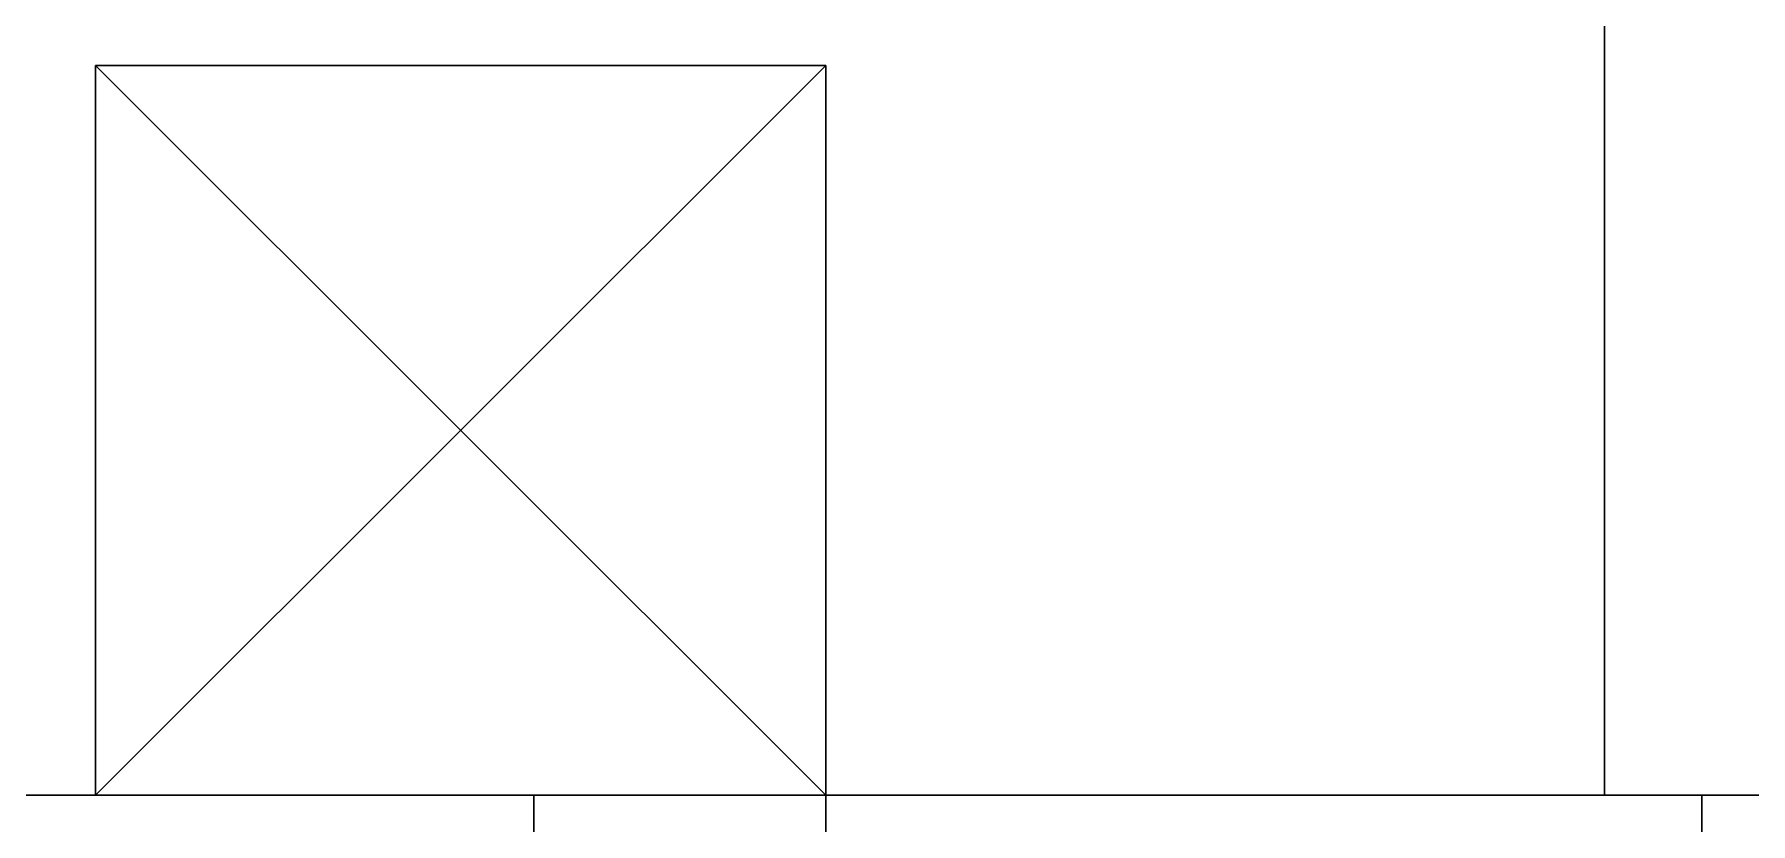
# Model space of a CAD drawing. Extents: x 0 to 5507, y -6518 to 0.
# Drawn here: x 1480.74 to 1516, y -3279.59 to -3263.36 of the extents above; entities that cross this region are included whole.
import ezdxf

# ---------------------------------------------------------------- set-up
doc = ezdxf.new("R2010")
doc.units = 0
for name, color, linetype in [('LAYER0', 7, 'CONTINUOUS'), ('LAYER1', 7, 'CONTINUOUS'), ('LAYER634', 7, 'CONTINUOUS'), ('LAYER661', 7, 'CONTINUOUS'), ('LAYER679', 7, 'CONTINUOUS'), ('LAYER693', 7, 'CONTINUOUS'), ('LAYER695', 253, 'CONTINUOUS'), ('LAYER696', 253, 'CONTINUOUS'), ('LAYER697', 253, 'CONTINUOUS'), ('LAYER698', 253, 'CONTINUOUS'), ('LAYER699', 253, 'CONTINUOUS'), ('LAYER700', 253, 'CONTINUOUS'), ('LAYER701', 253, 'CONTINUOUS'), ('LAYER702', 253, 'CONTINUOUS'), ('LAYER703', 253, 'CONTINUOUS'), ('LAYER704', 253, 'CONTINUOUS'), ('LAYER705', 253, 'CONTINUOUS'), ('LAYER706', 253, 'CONTINUOUS'), ('LAYER707', 254, 'CONTINUOUS'), ('LAYER721', 7, 'CONTINUOUS'), ('LAYER723', 253, 'CONTINUOUS'), ('LAYER724', 253, 'CONTINUOUS'), ('LAYER725', 253, 'CONTINUOUS'), ('LAYER726', 253, 'CONTINUOUS'), ('LAYER727', 253, 'CONTINUOUS'), ('LAYER728', 253, 'CONTINUOUS'), ('LAYER729', 253, 'CONTINUOUS'), ('LAYER730', 253, 'CONTINUOUS'), ('LAYER731', 253, 'CONTINUOUS'), ('LAYER732', 253, 'CONTINUOUS'), ('LAYER733', 253, 'CONTINUOUS'), ('LAYER734', 253, 'CONTINUOUS'), ('LAYER735', 254, 'CONTINUOUS'), ('LAYER749', 7, 'CONTINUOUS'), ('LAYER751', 253, 'CONTINUOUS'), ('LAYER752', 253, 'CONTINUOUS'), ('LAYER753', 253, 'CONTINUOUS'), ('LAYER754', 253, 'CONTINUOUS'), ('LAYER755', 253, 'CONTINUOUS'), ('LAYER756', 253, 'CONTINUOUS'), ('LAYER757', 253, 'CONTINUOUS'), ('LAYER758', 253, 'CONTINUOUS'), ('LAYER759', 253, 'CONTINUOUS'), ('LAYER760', 253, 'CONTINUOUS'), ('LAYER761', 253, 'CONTINUOUS'), ('LAYER762', 253, 'CONTINUOUS'), ('LAYER763', 254, 'CONTINUOUS')]:
    doc.layers.add(name, color=color, linetype=linetype)

msp = doc.modelspace()

# ---------------------------------------------------------------- linework, layer by layer
at = {"layer": 'LAYER0', "invisible_edges": 1}
for points in [[(5507, 0), (0, -6518), (0, 0), (5507, 0)], [(5507, -6518, 5), (0, 0, 5), (0, -6518, 5), (5507, -6518, 5)], [(0, 0, 5), (5507, -6518, 5), (5507, 0, 5), (0, 0, 5)], [(0, -6518), (5507, 0), (5507, -6518), (0, -6518)]]:
    msp.add_3dface(points, dxfattribs=at)
at = {"layer": 'LAYER634', "invisible_edges": 1}
for points in [[(1533, -3849, 115), (1515, -3279, 115), (1533, -3279, 115), (1533, -3849, 115)], [(1515, -3279, 115), (1533, -3849, 115), (1515, -3849, 115), (1515, -3279, 115)], [(1515, -3279, 115), (1533, -3279, 895), (1533, -3279, 115), (1515, -3279, 115)], [(1533, -3279, 895), (1515, -3279, 115), (1515, -3279, 895), (1533, -3279, 895)], [(1515, -3849, 895), (1533, -3279, 895), (1515, -3279, 895), (1515, -3849, 895)], [(1533, -3279, 895), (1515, -3849, 895), (1533, -3849, 895), (1533, -3279, 895)], [(1515, -3279, 115), (1515, -3849, 895), (1515, -3279, 895), (1515, -3279, 115)], [(1515, -3849, 895), (1515, -3279, 115), (1515, -3849, 115), (1515, -3849, 895)]]:
    msp.add_3dface(points, dxfattribs=at)
at = {"layer": 'LAYER661', "invisible_edges": 1}
for points in [[(1497, -3849, 895), (1497, -3279, 115), (1497, -3849, 115), (1497, -3849, 895)], [(1497, -3279, 115), (1497, -3849, 895), (1497, -3279, 895), (1497, -3279, 115)], [(1515, -3849, 115), (1497, -3279, 115), (1515, -3279, 115), (1515, -3849, 115)], [(1497, -3279, 115), (1515, -3849, 115), (1497, -3849, 115), (1497, -3279, 115)], [(1515, -3279, 895), (1497, -3279, 115), (1497, -3279, 895), (1515, -3279, 895)], [(1497, -3279, 115), (1515, -3279, 895), (1515, -3279, 115), (1497, -3279, 115)], [(1497, -3849, 895), (1515, -3279, 895), (1497, -3279, 895), (1497, -3849, 895)], [(1515, -3279, 895), (1497, -3849, 895), (1515, -3849, 895), (1515, -3279, 895)], [(1515, -3279, 895), (1515, -3849, 115), (1515, -3279, 115), (1515, -3279, 895)], [(1515, -3849, 115), (1515, -3279, 895), (1515, -3849, 895), (1515, -3849, 115)]]:
    msp.add_3dface(points, dxfattribs=at)
at = {"layer": 'LAYER679', "invisible_edges": 1}
for points in [[(773, -3849, 116), (1497, -3279, 116), (1497, -3849, 116), (773, -3849, 116)], [(1497, -3279, 116), (773, -3849, 116), (773, -3279, 116), (1497, -3279, 116)], [(773, -3279, 134), (1497, -3279, 116), (773, -3279, 116), (773, -3279, 134)], [(1497, -3279, 116), (773, -3279, 134), (1497, -3279, 134), (1497, -3279, 116)], [(773, -3279, 134), (1497, -3849, 134), (1497, -3279, 134), (773, -3279, 134)], [(1497, -3849, 134), (773, -3279, 134), (773, -3849, 134), (1497, -3849, 134)], [(1497, -3849, 134), (1497, -3279, 116), (1497, -3279, 134), (1497, -3849, 134)], [(1497, -3279, 116), (1497, -3849, 134), (1497, -3849, 116), (1497, -3279, 116)]]:
    msp.add_3dface(points, dxfattribs=at)
at = {"layer": 'LAYER693', "invisible_edges": 1}
for points in [[(1491, -3279, 148.5), (1473, -3779, 148.5), (1473, -3279, 148.5), (1491, -3279, 148.5)], [(1473, -3779, 148.5), (1491, -3279, 148.5), (1491, -3779, 148.5), (1473, -3779, 148.5)], [(1473, -3279, 486), (1491, -3279, 148.5), (1473, -3279, 148.5), (1473, -3279, 486)], [(1491, -3279, 148.5), (1473, -3279, 486), (1491, -3279, 486), (1491, -3279, 148.5)], [(1491, -3779, 486), (1473, -3279, 486), (1473, -3779, 486), (1491, -3779, 486)], [(1473, -3279, 486), (1491, -3779, 486), (1491, -3279, 486), (1473, -3279, 486)], [(1491, -3279, 148.5), (1491, -3779, 486), (1491, -3779, 148.5), (1491, -3279, 148.5)], [(1491, -3779, 486), (1491, -3279, 148.5), (1491, -3279, 486), (1491, -3779, 486)]]:
    msp.add_3dface(points, dxfattribs=at)
at = {"layer": 'LAYER695'}
for points in [[(1482, -3264, 119), (1482, -3264, 134), (1497, -3264, 119), (1482, -3264, 119)], [(1497, -3264, 119), (1482, -3264, 134), (1497, -3264, 134), (1497, -3264, 119)], [(1497, -3264, 119), (1497, -3279, 119), (1482, -3264, 119), (1497, -3264, 119)], [(1482, -3264, 119), (1497, -3279, 119), (1482, -3279, 119), (1482, -3264, 119)], [(1482, -3264, 119), (1482, -3279, 119), (1482, -3264, 134), (1482, -3264, 119)], [(1482, -3264, 134), (1482, -3279, 119), (1482, -3279, 134), (1482, -3264, 134)], [(1482, -3264, 134), (1482, -3279, 134), (1497, -3264, 134), (1482, -3264, 134)], [(1497, -3264, 134), (1482, -3279, 134), (1497, -3279, 134), (1497, -3264, 134)], [(1497, -3264, 119), (1497, -3264, 134), (1497, -3279, 119), (1497, -3264, 119)], [(1497, -3279, 119), (1497, -3264, 134), (1497, -3279, 134), (1497, -3279, 119)], [(1497, -3279, 119), (1497, -3279, 134), (1482, -3279, 119), (1497, -3279, 119)], [(1482, -3279, 119), (1497, -3279, 134), (1482, -3279, 134), (1482, -3279, 119)]]:
    msp.add_3dface(points, dxfattribs=at)
at = {"layer": 'LAYER696'}
for points in [[(1482, -3264, 119), (1482, -3264, 134), (1497, -3264, 119), (1482, -3264, 119)], [(1497, -3264, 119), (1482, -3264, 134), (1497, -3264, 134), (1497, -3264, 119)], [(1497, -3264, 119), (1497, -3279, 119), (1482, -3264, 119), (1497, -3264, 119)], [(1482, -3264, 119), (1497, -3279, 119), (1482, -3279, 119), (1482, -3264, 119)], [(1482, -3264, 119), (1482, -3279, 119), (1482, -3264, 134), (1482, -3264, 119)], [(1482, -3264, 134), (1482, -3279, 119), (1482, -3279, 134), (1482, -3264, 134)], [(1482, -3264, 134), (1482, -3279, 134), (1497, -3264, 134), (1482, -3264, 134)], [(1497, -3264, 134), (1482, -3279, 134), (1497, -3279, 134), (1497, -3264, 134)], [(1497, -3264, 119), (1497, -3264, 134), (1497, -3279, 119), (1497, -3264, 119)], [(1497, -3279, 119), (1497, -3264, 134), (1497, -3279, 134), (1497, -3279, 119)], [(1497, -3279, 119), (1497, -3279, 134), (1482, -3279, 119), (1497, -3279, 119)], [(1482, -3279, 119), (1497, -3279, 134), (1482, -3279, 134), (1482, -3279, 119)]]:
    msp.add_3dface(points, dxfattribs=at)
at = {"layer": 'LAYER697'}
for points in [[(1482, -3264, 119), (1482, -3264, 134), (1497, -3264, 119), (1482, -3264, 119)], [(1497, -3264, 119), (1482, -3264, 134), (1497, -3264, 134), (1497, -3264, 119)], [(1497, -3264, 119), (1497, -3279, 119), (1482, -3264, 119), (1497, -3264, 119)], [(1482, -3264, 119), (1497, -3279, 119), (1482, -3279, 119), (1482, -3264, 119)], [(1482, -3264, 119), (1482, -3279, 119), (1482, -3264, 134), (1482, -3264, 119)], [(1482, -3264, 134), (1482, -3279, 119), (1482, -3279, 134), (1482, -3264, 134)], [(1482, -3264, 134), (1482, -3279, 134), (1497, -3264, 134), (1482, -3264, 134)], [(1497, -3264, 134), (1482, -3279, 134), (1497, -3279, 134), (1497, -3264, 134)], [(1497, -3264, 119), (1497, -3264, 134), (1497, -3279, 119), (1497, -3264, 119)], [(1497, -3279, 119), (1497, -3264, 134), (1497, -3279, 134), (1497, -3279, 119)], [(1497, -3279, 119), (1497, -3279, 134), (1482, -3279, 119), (1497, -3279, 119)], [(1482, -3279, 119), (1497, -3279, 134), (1482, -3279, 134), (1482, -3279, 119)]]:
    msp.add_3dface(points, dxfattribs=at)
at = {"layer": 'LAYER698'}
for points in [[(1482, -3264, 119), (1482, -3264, 134), (1497, -3264, 119), (1482, -3264, 119)], [(1497, -3264, 119), (1482, -3264, 134), (1497, -3264, 134), (1497, -3264, 119)], [(1497, -3264, 119), (1497, -3279, 119), (1482, -3264, 119), (1497, -3264, 119)], [(1482, -3264, 119), (1497, -3279, 119), (1482, -3279, 119), (1482, -3264, 119)], [(1482, -3264, 119), (1482, -3279, 119), (1482, -3264, 134), (1482, -3264, 119)], [(1482, -3264, 134), (1482, -3279, 119), (1482, -3279, 134), (1482, -3264, 134)], [(1482, -3264, 134), (1482, -3279, 134), (1497, -3264, 134), (1482, -3264, 134)], [(1497, -3264, 134), (1482, -3279, 134), (1497, -3279, 134), (1497, -3264, 134)], [(1497, -3264, 119), (1497, -3264, 134), (1497, -3279, 119), (1497, -3264, 119)], [(1497, -3279, 119), (1497, -3264, 134), (1497, -3279, 134), (1497, -3279, 119)], [(1497, -3279, 119), (1497, -3279, 134), (1482, -3279, 119), (1497, -3279, 119)], [(1482, -3279, 119), (1497, -3279, 134), (1482, -3279, 134), (1482, -3279, 119)]]:
    msp.add_3dface(points, dxfattribs=at)
at = {"layer": 'LAYER699'}
for points in [[(1482, -3264, 119), (1482, -3264, 134), (1497, -3264, 119), (1482, -3264, 119)], [(1497, -3264, 119), (1482, -3264, 134), (1497, -3264, 134), (1497, -3264, 119)], [(1497, -3264, 119), (1497, -3279, 119), (1482, -3264, 119), (1497, -3264, 119)], [(1482, -3264, 119), (1497, -3279, 119), (1482, -3279, 119), (1482, -3264, 119)], [(1482, -3264, 119), (1482, -3279, 119), (1482, -3264, 134), (1482, -3264, 119)], [(1482, -3264, 134), (1482, -3279, 119), (1482, -3279, 134), (1482, -3264, 134)], [(1482, -3264, 134), (1482, -3279, 134), (1497, -3264, 134), (1482, -3264, 134)], [(1497, -3264, 134), (1482, -3279, 134), (1497, -3279, 134), (1497, -3264, 134)], [(1497, -3264, 119), (1497, -3264, 134), (1497, -3279, 119), (1497, -3264, 119)], [(1497, -3279, 119), (1497, -3264, 134), (1497, -3279, 134), (1497, -3279, 119)], [(1497, -3279, 119), (1497, -3279, 134), (1482, -3279, 119), (1497, -3279, 119)], [(1482, -3279, 119), (1497, -3279, 134), (1482, -3279, 134), (1482, -3279, 119)]]:
    msp.add_3dface(points, dxfattribs=at)
at = {"layer": 'LAYER700'}
for points in [[(1482, -3264, 119), (1482, -3264, 134), (1497, -3264, 119), (1482, -3264, 119)], [(1497, -3264, 119), (1482, -3264, 134), (1497, -3264, 134), (1497, -3264, 119)], [(1497, -3264, 119), (1497, -3279, 119), (1482, -3264, 119), (1497, -3264, 119)], [(1482, -3264, 119), (1497, -3279, 119), (1482, -3279, 119), (1482, -3264, 119)], [(1482, -3264, 119), (1482, -3279, 119), (1482, -3264, 134), (1482, -3264, 119)], [(1482, -3264, 134), (1482, -3279, 119), (1482, -3279, 134), (1482, -3264, 134)], [(1482, -3264, 134), (1482, -3279, 134), (1497, -3264, 134), (1482, -3264, 134)], [(1497, -3264, 134), (1482, -3279, 134), (1497, -3279, 134), (1497, -3264, 134)], [(1497, -3264, 119), (1497, -3264, 134), (1497, -3279, 119), (1497, -3264, 119)], [(1497, -3279, 119), (1497, -3264, 134), (1497, -3279, 134), (1497, -3279, 119)], [(1497, -3279, 119), (1497, -3279, 134), (1482, -3279, 119), (1497, -3279, 119)], [(1482, -3279, 119), (1497, -3279, 134), (1482, -3279, 134), (1482, -3279, 119)]]:
    msp.add_3dface(points, dxfattribs=at)
at = {"layer": 'LAYER701'}
for points in [[(1482, -3264, 119), (1482, -3264, 134), (1497, -3264, 119), (1482, -3264, 119)], [(1497, -3264, 119), (1482, -3264, 134), (1497, -3264, 134), (1497, -3264, 119)], [(1497, -3264, 119), (1497, -3279, 119), (1482, -3264, 119), (1497, -3264, 119)], [(1482, -3264, 119), (1497, -3279, 119), (1482, -3279, 119), (1482, -3264, 119)], [(1482, -3264, 119), (1482, -3279, 119), (1482, -3264, 134), (1482, -3264, 119)], [(1482, -3264, 134), (1482, -3279, 119), (1482, -3279, 134), (1482, -3264, 134)], [(1482, -3264, 134), (1482, -3279, 134), (1497, -3264, 134), (1482, -3264, 134)], [(1497, -3264, 134), (1482, -3279, 134), (1497, -3279, 134), (1497, -3264, 134)], [(1497, -3264, 119), (1497, -3264, 134), (1497, -3279, 119), (1497, -3264, 119)], [(1497, -3279, 119), (1497, -3264, 134), (1497, -3279, 134), (1497, -3279, 119)], [(1497, -3279, 119), (1497, -3279, 134), (1482, -3279, 119), (1497, -3279, 119)], [(1482, -3279, 119), (1497, -3279, 134), (1482, -3279, 134), (1482, -3279, 119)]]:
    msp.add_3dface(points, dxfattribs=at)
at = {"layer": 'LAYER702'}
for points in [[(1482, -3264, 119), (1482, -3264, 134), (1497, -3264, 119), (1482, -3264, 119)], [(1497, -3264, 119), (1482, -3264, 134), (1497, -3264, 134), (1497, -3264, 119)], [(1497, -3264, 119), (1497, -3279, 119), (1482, -3264, 119), (1497, -3264, 119)], [(1482, -3264, 119), (1497, -3279, 119), (1482, -3279, 119), (1482, -3264, 119)], [(1482, -3264, 119), (1482, -3279, 119), (1482, -3264, 134), (1482, -3264, 119)], [(1482, -3264, 134), (1482, -3279, 119), (1482, -3279, 134), (1482, -3264, 134)], [(1482, -3264, 134), (1482, -3279, 134), (1497, -3264, 134), (1482, -3264, 134)], [(1497, -3264, 134), (1482, -3279, 134), (1497, -3279, 134), (1497, -3264, 134)], [(1497, -3264, 119), (1497, -3264, 134), (1497, -3279, 119), (1497, -3264, 119)], [(1497, -3279, 119), (1497, -3264, 134), (1497, -3279, 134), (1497, -3279, 119)], [(1497, -3279, 119), (1497, -3279, 134), (1482, -3279, 119), (1497, -3279, 119)], [(1482, -3279, 119), (1497, -3279, 134), (1482, -3279, 134), (1482, -3279, 119)]]:
    msp.add_3dface(points, dxfattribs=at)
at = {"layer": 'LAYER703'}
for points in [[(1482, -3264, 119), (1482, -3264, 134), (1497, -3264, 119), (1482, -3264, 119)], [(1497, -3264, 119), (1482, -3264, 134), (1497, -3264, 134), (1497, -3264, 119)], [(1497, -3264, 119), (1497, -3279, 119), (1482, -3264, 119), (1497, -3264, 119)], [(1482, -3264, 119), (1497, -3279, 119), (1482, -3279, 119), (1482, -3264, 119)], [(1482, -3264, 119), (1482, -3279, 119), (1482, -3264, 134), (1482, -3264, 119)], [(1482, -3264, 134), (1482, -3279, 119), (1482, -3279, 134), (1482, -3264, 134)], [(1482, -3264, 134), (1482, -3279, 134), (1497, -3264, 134), (1482, -3264, 134)], [(1497, -3264, 134), (1482, -3279, 134), (1497, -3279, 134), (1497, -3264, 134)], [(1497, -3264, 119), (1497, -3264, 134), (1497, -3279, 119), (1497, -3264, 119)], [(1497, -3279, 119), (1497, -3264, 134), (1497, -3279, 134), (1497, -3279, 119)], [(1497, -3279, 119), (1497, -3279, 134), (1482, -3279, 119), (1497, -3279, 119)], [(1482, -3279, 119), (1497, -3279, 134), (1482, -3279, 134), (1482, -3279, 119)]]:
    msp.add_3dface(points, dxfattribs=at)
at = {"layer": 'LAYER704'}
for points in [[(1482, -3264, 119), (1482, -3264, 134), (1497, -3264, 119), (1482, -3264, 119)], [(1497, -3264, 119), (1482, -3264, 134), (1497, -3264, 134), (1497, -3264, 119)], [(1497, -3264, 119), (1497, -3279, 119), (1482, -3264, 119), (1497, -3264, 119)], [(1482, -3264, 119), (1497, -3279, 119), (1482, -3279, 119), (1482, -3264, 119)], [(1482, -3264, 119), (1482, -3279, 119), (1482, -3264, 134), (1482, -3264, 119)], [(1482, -3264, 134), (1482, -3279, 119), (1482, -3279, 134), (1482, -3264, 134)], [(1482, -3264, 134), (1482, -3279, 134), (1497, -3264, 134), (1482, -3264, 134)], [(1497, -3264, 134), (1482, -3279, 134), (1497, -3279, 134), (1497, -3264, 134)], [(1497, -3264, 119), (1497, -3264, 134), (1497, -3279, 119), (1497, -3264, 119)], [(1497, -3279, 119), (1497, -3264, 134), (1497, -3279, 134), (1497, -3279, 119)], [(1497, -3279, 119), (1497, -3279, 134), (1482, -3279, 119), (1497, -3279, 119)], [(1482, -3279, 119), (1497, -3279, 134), (1482, -3279, 134), (1482, -3279, 119)]]:
    msp.add_3dface(points, dxfattribs=at)
at = {"layer": 'LAYER705'}
for points in [[(1482, -3264, 119), (1482, -3264, 134), (1497, -3264, 119), (1482, -3264, 119)], [(1497, -3264, 119), (1482, -3264, 134), (1497, -3264, 134), (1497, -3264, 119)], [(1497, -3264, 119), (1497, -3279, 119), (1482, -3264, 119), (1497, -3264, 119)], [(1482, -3264, 119), (1497, -3279, 119), (1482, -3279, 119), (1482, -3264, 119)], [(1482, -3264, 119), (1482, -3279, 119), (1482, -3264, 134), (1482, -3264, 119)], [(1482, -3264, 134), (1482, -3279, 119), (1482, -3279, 134), (1482, -3264, 134)], [(1482, -3264, 134), (1482, -3279, 134), (1497, -3264, 134), (1482, -3264, 134)], [(1497, -3264, 134), (1482, -3279, 134), (1497, -3279, 134), (1497, -3264, 134)], [(1497, -3264, 119), (1497, -3264, 134), (1497, -3279, 119), (1497, -3264, 119)], [(1497, -3279, 119), (1497, -3264, 134), (1497, -3279, 134), (1497, -3279, 119)], [(1497, -3279, 119), (1497, -3279, 134), (1482, -3279, 119), (1497, -3279, 119)], [(1482, -3279, 119), (1497, -3279, 134), (1482, -3279, 134), (1482, -3279, 119)]]:
    msp.add_3dface(points, dxfattribs=at)
at = {"layer": 'LAYER706'}
for points in [[(1482, -3264, 119), (1482, -3264, 134), (1497, -3264, 119), (1482, -3264, 119)], [(1497, -3264, 119), (1482, -3264, 134), (1497, -3264, 134), (1497, -3264, 119)], [(1497, -3264, 119), (1497, -3279, 119), (1482, -3264, 119), (1497, -3264, 119)], [(1482, -3264, 119), (1497, -3279, 119), (1482, -3279, 119), (1482, -3264, 119)], [(1482, -3264, 119), (1482, -3279, 119), (1482, -3264, 134), (1482, -3264, 119)], [(1482, -3264, 134), (1482, -3279, 119), (1482, -3279, 134), (1482, -3264, 134)], [(1482, -3264, 134), (1482, -3279, 134), (1497, -3264, 134), (1482, -3264, 134)], [(1497, -3264, 134), (1482, -3279, 134), (1497, -3279, 134), (1497, -3264, 134)], [(1497, -3264, 119), (1497, -3264, 134), (1497, -3279, 119), (1497, -3264, 119)], [(1497, -3279, 119), (1497, -3264, 134), (1497, -3279, 134), (1497, -3279, 119)], [(1497, -3279, 119), (1497, -3279, 134), (1482, -3279, 119), (1497, -3279, 119)], [(1482, -3279, 119), (1497, -3279, 134), (1482, -3279, 134), (1482, -3279, 119)]]:
    msp.add_3dface(points, dxfattribs=at)
at = {"layer": 'LAYER707', "invisible_edges": 1}
for points in [[(1513, -3261, 119), (757, -3279, 119), (757, -3261, 119), (1513, -3261, 119)], [(757, -3279, 119), (1513, -3261, 119), (1513, -3279, 119), (757, -3279, 119)], [(1513, -3279, 512), (757, -3261, 512), (757, -3279, 512), (1513, -3279, 512)], [(757, -3261, 512), (1513, -3279, 512), (1513, -3261, 512), (757, -3261, 512)], [(1513, -3261, 119), (1513, -3279, 512), (1513, -3279, 119), (1513, -3261, 119)], [(1513, -3279, 512), (1513, -3261, 119), (1513, -3261, 512), (1513, -3279, 512)], [(1513, -3279, 512), (757, -3279, 119), (1513, -3279, 119), (1513, -3279, 512)], [(757, -3279, 119), (1513, -3279, 512), (757, -3279, 512), (757, -3279, 119)]]:
    msp.add_3dface(points, dxfattribs=at)
at = {"layer": 'LAYER721', "invisible_edges": 1}
for points in [[(1491, -3279, 545.5), (1473, -3779, 545.5), (1473, -3279, 545.5), (1491, -3279, 545.5)], [(1473, -3779, 545.5), (1491, -3279, 545.5), (1491, -3779, 545.5), (1473, -3779, 545.5)], [(1473, -3279, 675.5), (1491, -3279, 545.5), (1473, -3279, 545.5), (1473, -3279, 675.5)], [(1491, -3279, 545.5), (1473, -3279, 675.5), (1491, -3279, 675.5), (1491, -3279, 545.5)], [(1491, -3779, 675.5), (1473, -3279, 675.5), (1473, -3779, 675.5), (1491, -3779, 675.5)], [(1473, -3279, 675.5), (1491, -3779, 675.5), (1491, -3279, 675.5), (1473, -3279, 675.5)], [(1491, -3279, 545.5), (1491, -3779, 675.5), (1491, -3779, 545.5), (1491, -3279, 545.5)], [(1491, -3779, 675.5), (1491, -3279, 545.5), (1491, -3279, 675.5), (1491, -3779, 675.5)]]:
    msp.add_3dface(points, dxfattribs=at)
at = {"layer": 'LAYER723'}
for points in [[(1482, -3264, 516), (1482, -3264, 531), (1497, -3264, 516), (1482, -3264, 516)], [(1497, -3264, 516), (1482, -3264, 531), (1497, -3264, 531), (1497, -3264, 516)], [(1497, -3264, 516), (1497, -3279, 516), (1482, -3264, 516), (1497, -3264, 516)], [(1482, -3264, 516), (1497, -3279, 516), (1482, -3279, 516), (1482, -3264, 516)], [(1482, -3264, 516), (1482, -3279, 516), (1482, -3264, 531), (1482, -3264, 516)], [(1482, -3264, 531), (1482, -3279, 516), (1482, -3279, 531), (1482, -3264, 531)], [(1482, -3264, 531), (1482, -3279, 531), (1497, -3264, 531), (1482, -3264, 531)], [(1497, -3264, 531), (1482, -3279, 531), (1497, -3279, 531), (1497, -3264, 531)], [(1497, -3264, 516), (1497, -3264, 531), (1497, -3279, 516), (1497, -3264, 516)], [(1497, -3279, 516), (1497, -3264, 531), (1497, -3279, 531), (1497, -3279, 516)], [(1497, -3279, 516), (1497, -3279, 531), (1482, -3279, 516), (1497, -3279, 516)], [(1482, -3279, 516), (1497, -3279, 531), (1482, -3279, 531), (1482, -3279, 516)]]:
    msp.add_3dface(points, dxfattribs=at)
at = {"layer": 'LAYER724'}
for points in [[(1482, -3264, 516), (1482, -3264, 531), (1497, -3264, 516), (1482, -3264, 516)], [(1497, -3264, 516), (1482, -3264, 531), (1497, -3264, 531), (1497, -3264, 516)], [(1497, -3264, 516), (1497, -3279, 516), (1482, -3264, 516), (1497, -3264, 516)], [(1482, -3264, 516), (1497, -3279, 516), (1482, -3279, 516), (1482, -3264, 516)], [(1482, -3264, 516), (1482, -3279, 516), (1482, -3264, 531), (1482, -3264, 516)], [(1482, -3264, 531), (1482, -3279, 516), (1482, -3279, 531), (1482, -3264, 531)], [(1482, -3264, 531), (1482, -3279, 531), (1497, -3264, 531), (1482, -3264, 531)], [(1497, -3264, 531), (1482, -3279, 531), (1497, -3279, 531), (1497, -3264, 531)], [(1497, -3264, 516), (1497, -3264, 531), (1497, -3279, 516), (1497, -3264, 516)], [(1497, -3279, 516), (1497, -3264, 531), (1497, -3279, 531), (1497, -3279, 516)], [(1497, -3279, 516), (1497, -3279, 531), (1482, -3279, 516), (1497, -3279, 516)], [(1482, -3279, 516), (1497, -3279, 531), (1482, -3279, 531), (1482, -3279, 516)]]:
    msp.add_3dface(points, dxfattribs=at)
at = {"layer": 'LAYER725'}
for points in [[(1482, -3264, 516), (1482, -3264, 531), (1497, -3264, 516), (1482, -3264, 516)], [(1497, -3264, 516), (1482, -3264, 531), (1497, -3264, 531), (1497, -3264, 516)], [(1497, -3264, 516), (1497, -3279, 516), (1482, -3264, 516), (1497, -3264, 516)], [(1482, -3264, 516), (1497, -3279, 516), (1482, -3279, 516), (1482, -3264, 516)], [(1482, -3264, 516), (1482, -3279, 516), (1482, -3264, 531), (1482, -3264, 516)], [(1482, -3264, 531), (1482, -3279, 516), (1482, -3279, 531), (1482, -3264, 531)], [(1482, -3264, 531), (1482, -3279, 531), (1497, -3264, 531), (1482, -3264, 531)], [(1497, -3264, 531), (1482, -3279, 531), (1497, -3279, 531), (1497, -3264, 531)], [(1497, -3264, 516), (1497, -3264, 531), (1497, -3279, 516), (1497, -3264, 516)], [(1497, -3279, 516), (1497, -3264, 531), (1497, -3279, 531), (1497, -3279, 516)], [(1497, -3279, 516), (1497, -3279, 531), (1482, -3279, 516), (1497, -3279, 516)], [(1482, -3279, 516), (1497, -3279, 531), (1482, -3279, 531), (1482, -3279, 516)]]:
    msp.add_3dface(points, dxfattribs=at)
at = {"layer": 'LAYER726'}
for points in [[(1482, -3264, 516), (1482, -3264, 531), (1497, -3264, 516), (1482, -3264, 516)], [(1497, -3264, 516), (1482, -3264, 531), (1497, -3264, 531), (1497, -3264, 516)], [(1497, -3264, 516), (1497, -3279, 516), (1482, -3264, 516), (1497, -3264, 516)], [(1482, -3264, 516), (1497, -3279, 516), (1482, -3279, 516), (1482, -3264, 516)], [(1482, -3264, 516), (1482, -3279, 516), (1482, -3264, 531), (1482, -3264, 516)], [(1482, -3264, 531), (1482, -3279, 516), (1482, -3279, 531), (1482, -3264, 531)], [(1482, -3264, 531), (1482, -3279, 531), (1497, -3264, 531), (1482, -3264, 531)], [(1497, -3264, 531), (1482, -3279, 531), (1497, -3279, 531), (1497, -3264, 531)], [(1497, -3264, 516), (1497, -3264, 531), (1497, -3279, 516), (1497, -3264, 516)], [(1497, -3279, 516), (1497, -3264, 531), (1497, -3279, 531), (1497, -3279, 516)], [(1497, -3279, 516), (1497, -3279, 531), (1482, -3279, 516), (1497, -3279, 516)], [(1482, -3279, 516), (1497, -3279, 531), (1482, -3279, 531), (1482, -3279, 516)]]:
    msp.add_3dface(points, dxfattribs=at)
at = {"layer": 'LAYER727'}
for points in [[(1482, -3264, 516), (1482, -3264, 531), (1497, -3264, 516), (1482, -3264, 516)], [(1497, -3264, 516), (1482, -3264, 531), (1497, -3264, 531), (1497, -3264, 516)], [(1497, -3264, 516), (1497, -3279, 516), (1482, -3264, 516), (1497, -3264, 516)], [(1482, -3264, 516), (1497, -3279, 516), (1482, -3279, 516), (1482, -3264, 516)], [(1482, -3264, 516), (1482, -3279, 516), (1482, -3264, 531), (1482, -3264, 516)], [(1482, -3264, 531), (1482, -3279, 516), (1482, -3279, 531), (1482, -3264, 531)], [(1482, -3264, 531), (1482, -3279, 531), (1497, -3264, 531), (1482, -3264, 531)], [(1497, -3264, 531), (1482, -3279, 531), (1497, -3279, 531), (1497, -3264, 531)], [(1497, -3264, 516), (1497, -3264, 531), (1497, -3279, 516), (1497, -3264, 516)], [(1497, -3279, 516), (1497, -3264, 531), (1497, -3279, 531), (1497, -3279, 516)], [(1497, -3279, 516), (1497, -3279, 531), (1482, -3279, 516), (1497, -3279, 516)], [(1482, -3279, 516), (1497, -3279, 531), (1482, -3279, 531), (1482, -3279, 516)]]:
    msp.add_3dface(points, dxfattribs=at)
at = {"layer": 'LAYER728'}
for points in [[(1482, -3264, 516), (1482, -3264, 531), (1497, -3264, 516), (1482, -3264, 516)], [(1497, -3264, 516), (1482, -3264, 531), (1497, -3264, 531), (1497, -3264, 516)], [(1497, -3264, 516), (1497, -3279, 516), (1482, -3264, 516), (1497, -3264, 516)], [(1482, -3264, 516), (1497, -3279, 516), (1482, -3279, 516), (1482, -3264, 516)], [(1482, -3264, 516), (1482, -3279, 516), (1482, -3264, 531), (1482, -3264, 516)], [(1482, -3264, 531), (1482, -3279, 516), (1482, -3279, 531), (1482, -3264, 531)], [(1482, -3264, 531), (1482, -3279, 531), (1497, -3264, 531), (1482, -3264, 531)], [(1497, -3264, 531), (1482, -3279, 531), (1497, -3279, 531), (1497, -3264, 531)], [(1497, -3264, 516), (1497, -3264, 531), (1497, -3279, 516), (1497, -3264, 516)], [(1497, -3279, 516), (1497, -3264, 531), (1497, -3279, 531), (1497, -3279, 516)], [(1497, -3279, 516), (1497, -3279, 531), (1482, -3279, 516), (1497, -3279, 516)], [(1482, -3279, 516), (1497, -3279, 531), (1482, -3279, 531), (1482, -3279, 516)]]:
    msp.add_3dface(points, dxfattribs=at)
at = {"layer": 'LAYER729'}
for points in [[(1482, -3264, 516), (1482, -3264, 531), (1497, -3264, 516), (1482, -3264, 516)], [(1497, -3264, 516), (1482, -3264, 531), (1497, -3264, 531), (1497, -3264, 516)], [(1497, -3264, 516), (1497, -3279, 516), (1482, -3264, 516), (1497, -3264, 516)], [(1482, -3264, 516), (1497, -3279, 516), (1482, -3279, 516), (1482, -3264, 516)], [(1482, -3264, 516), (1482, -3279, 516), (1482, -3264, 531), (1482, -3264, 516)], [(1482, -3264, 531), (1482, -3279, 516), (1482, -3279, 531), (1482, -3264, 531)], [(1482, -3264, 531), (1482, -3279, 531), (1497, -3264, 531), (1482, -3264, 531)], [(1497, -3264, 531), (1482, -3279, 531), (1497, -3279, 531), (1497, -3264, 531)], [(1497, -3264, 516), (1497, -3264, 531), (1497, -3279, 516), (1497, -3264, 516)], [(1497, -3279, 516), (1497, -3264, 531), (1497, -3279, 531), (1497, -3279, 516)], [(1497, -3279, 516), (1497, -3279, 531), (1482, -3279, 516), (1497, -3279, 516)], [(1482, -3279, 516), (1497, -3279, 531), (1482, -3279, 531), (1482, -3279, 516)]]:
    msp.add_3dface(points, dxfattribs=at)
at = {"layer": 'LAYER730'}
for points in [[(1482, -3264, 516), (1482, -3264, 531), (1497, -3264, 516), (1482, -3264, 516)], [(1497, -3264, 516), (1482, -3264, 531), (1497, -3264, 531), (1497, -3264, 516)], [(1497, -3264, 516), (1497, -3279, 516), (1482, -3264, 516), (1497, -3264, 516)], [(1482, -3264, 516), (1497, -3279, 516), (1482, -3279, 516), (1482, -3264, 516)], [(1482, -3264, 516), (1482, -3279, 516), (1482, -3264, 531), (1482, -3264, 516)], [(1482, -3264, 531), (1482, -3279, 516), (1482, -3279, 531), (1482, -3264, 531)], [(1482, -3264, 531), (1482, -3279, 531), (1497, -3264, 531), (1482, -3264, 531)], [(1497, -3264, 531), (1482, -3279, 531), (1497, -3279, 531), (1497, -3264, 531)], [(1497, -3264, 516), (1497, -3264, 531), (1497, -3279, 516), (1497, -3264, 516)], [(1497, -3279, 516), (1497, -3264, 531), (1497, -3279, 531), (1497, -3279, 516)], [(1497, -3279, 516), (1497, -3279, 531), (1482, -3279, 516), (1497, -3279, 516)], [(1482, -3279, 516), (1497, -3279, 531), (1482, -3279, 531), (1482, -3279, 516)]]:
    msp.add_3dface(points, dxfattribs=at)
at = {"layer": 'LAYER731'}
for points in [[(1482, -3264, 516), (1482, -3264, 531), (1497, -3264, 516), (1482, -3264, 516)], [(1497, -3264, 516), (1482, -3264, 531), (1497, -3264, 531), (1497, -3264, 516)], [(1497, -3264, 516), (1497, -3279, 516), (1482, -3264, 516), (1497, -3264, 516)], [(1482, -3264, 516), (1497, -3279, 516), (1482, -3279, 516), (1482, -3264, 516)], [(1482, -3264, 516), (1482, -3279, 516), (1482, -3264, 531), (1482, -3264, 516)], [(1482, -3264, 531), (1482, -3279, 516), (1482, -3279, 531), (1482, -3264, 531)], [(1482, -3264, 531), (1482, -3279, 531), (1497, -3264, 531), (1482, -3264, 531)], [(1497, -3264, 531), (1482, -3279, 531), (1497, -3279, 531), (1497, -3264, 531)], [(1497, -3264, 516), (1497, -3264, 531), (1497, -3279, 516), (1497, -3264, 516)], [(1497, -3279, 516), (1497, -3264, 531), (1497, -3279, 531), (1497, -3279, 516)], [(1497, -3279, 516), (1497, -3279, 531), (1482, -3279, 516), (1497, -3279, 516)], [(1482, -3279, 516), (1497, -3279, 531), (1482, -3279, 531), (1482, -3279, 516)]]:
    msp.add_3dface(points, dxfattribs=at)
at = {"layer": 'LAYER732'}
for points in [[(1482, -3264, 516), (1482, -3264, 531), (1497, -3264, 516), (1482, -3264, 516)], [(1497, -3264, 516), (1482, -3264, 531), (1497, -3264, 531), (1497, -3264, 516)], [(1497, -3264, 516), (1497, -3279, 516), (1482, -3264, 516), (1497, -3264, 516)], [(1482, -3264, 516), (1497, -3279, 516), (1482, -3279, 516), (1482, -3264, 516)], [(1482, -3264, 516), (1482, -3279, 516), (1482, -3264, 531), (1482, -3264, 516)], [(1482, -3264, 531), (1482, -3279, 516), (1482, -3279, 531), (1482, -3264, 531)], [(1482, -3264, 531), (1482, -3279, 531), (1497, -3264, 531), (1482, -3264, 531)], [(1497, -3264, 531), (1482, -3279, 531), (1497, -3279, 531), (1497, -3264, 531)], [(1497, -3264, 516), (1497, -3264, 531), (1497, -3279, 516), (1497, -3264, 516)], [(1497, -3279, 516), (1497, -3264, 531), (1497, -3279, 531), (1497, -3279, 516)], [(1497, -3279, 516), (1497, -3279, 531), (1482, -3279, 516), (1497, -3279, 516)], [(1482, -3279, 516), (1497, -3279, 531), (1482, -3279, 531), (1482, -3279, 516)]]:
    msp.add_3dface(points, dxfattribs=at)
at = {"layer": 'LAYER733'}
for points in [[(1482, -3264, 516), (1482, -3264, 531), (1497, -3264, 516), (1482, -3264, 516)], [(1497, -3264, 516), (1482, -3264, 531), (1497, -3264, 531), (1497, -3264, 516)], [(1497, -3264, 516), (1497, -3279, 516), (1482, -3264, 516), (1497, -3264, 516)], [(1482, -3264, 516), (1497, -3279, 516), (1482, -3279, 516), (1482, -3264, 516)], [(1482, -3264, 516), (1482, -3279, 516), (1482, -3264, 531), (1482, -3264, 516)], [(1482, -3264, 531), (1482, -3279, 516), (1482, -3279, 531), (1482, -3264, 531)], [(1482, -3264, 531), (1482, -3279, 531), (1497, -3264, 531), (1482, -3264, 531)], [(1497, -3264, 531), (1482, -3279, 531), (1497, -3279, 531), (1497, -3264, 531)], [(1497, -3264, 516), (1497, -3264, 531), (1497, -3279, 516), (1497, -3264, 516)], [(1497, -3279, 516), (1497, -3264, 531), (1497, -3279, 531), (1497, -3279, 516)], [(1497, -3279, 516), (1497, -3279, 531), (1482, -3279, 516), (1497, -3279, 516)], [(1482, -3279, 516), (1497, -3279, 531), (1482, -3279, 531), (1482, -3279, 516)]]:
    msp.add_3dface(points, dxfattribs=at)
at = {"layer": 'LAYER734'}
for points in [[(1482, -3264, 516), (1482, -3264, 531), (1497, -3264, 516), (1482, -3264, 516)], [(1497, -3264, 516), (1482, -3264, 531), (1497, -3264, 531), (1497, -3264, 516)], [(1497, -3264, 516), (1497, -3279, 516), (1482, -3264, 516), (1497, -3264, 516)], [(1482, -3264, 516), (1497, -3279, 516), (1482, -3279, 516), (1482, -3264, 516)], [(1482, -3264, 516), (1482, -3279, 516), (1482, -3264, 531), (1482, -3264, 516)], [(1482, -3264, 531), (1482, -3279, 516), (1482, -3279, 531), (1482, -3264, 531)], [(1482, -3264, 531), (1482, -3279, 531), (1497, -3264, 531), (1482, -3264, 531)], [(1497, -3264, 531), (1482, -3279, 531), (1497, -3279, 531), (1497, -3264, 531)], [(1497, -3264, 516), (1497, -3264, 531), (1497, -3279, 516), (1497, -3264, 516)], [(1497, -3279, 516), (1497, -3264, 531), (1497, -3279, 531), (1497, -3279, 516)], [(1497, -3279, 516), (1497, -3279, 531), (1482, -3279, 516), (1497, -3279, 516)], [(1482, -3279, 516), (1497, -3279, 531), (1482, -3279, 531), (1482, -3279, 516)]]:
    msp.add_3dface(points, dxfattribs=at)
at = {"layer": 'LAYER735', "invisible_edges": 1}
for points in [[(1513, -3261, 516), (757, -3279, 516), (757, -3261, 516), (1513, -3261, 516)], [(757, -3279, 516), (1513, -3261, 516), (1513, -3279, 516), (757, -3279, 516)], [(1513, -3279, 701.5), (757, -3261, 701.5), (757, -3279, 701.5), (1513, -3279, 701.5)], [(757, -3261, 701.5), (1513, -3279, 701.5), (1513, -3261, 701.5), (757, -3261, 701.5)], [(1513, -3261, 516), (1513, -3279, 701.5), (1513, -3279, 516), (1513, -3261, 516)], [(1513, -3279, 701.5), (1513, -3261, 516), (1513, -3261, 701.5), (1513, -3279, 701.5)], [(1513, -3279, 701.5), (757, -3279, 516), (1513, -3279, 516), (1513, -3279, 701.5)], [(757, -3279, 516), (1513, -3279, 701.5), (757, -3279, 701.5), (757, -3279, 516)]]:
    msp.add_3dface(points, dxfattribs=at)
at = {"layer": 'LAYER749', "invisible_edges": 1}
for points in [[(1491, -3279, 735), (1473, -3779, 735), (1473, -3279, 735), (1491, -3279, 735)], [(1473, -3779, 735), (1491, -3279, 735), (1491, -3779, 735), (1473, -3779, 735)], [(1473, -3279, 865), (1491, -3279, 735), (1473, -3279, 735), (1473, -3279, 865)], [(1491, -3279, 735), (1473, -3279, 865), (1491, -3279, 865), (1491, -3279, 735)], [(1491, -3779, 865), (1473, -3279, 865), (1473, -3779, 865), (1491, -3779, 865)], [(1473, -3279, 865), (1491, -3779, 865), (1491, -3279, 865), (1473, -3279, 865)], [(1491, -3279, 735), (1491, -3779, 865), (1491, -3779, 735), (1491, -3279, 735)], [(1491, -3779, 865), (1491, -3279, 735), (1491, -3279, 865), (1491, -3779, 865)]]:
    msp.add_3dface(points, dxfattribs=at)
at = {"layer": 'LAYER751'}
for points in [[(1482, -3264, 705.5), (1482, -3264, 720.5), (1497, -3264, 705.5), (1482, -3264, 705.5)], [(1497, -3264, 705.5), (1482, -3264, 720.5), (1497, -3264, 720.5), (1497, -3264, 705.5)], [(1497, -3264, 705.5), (1497, -3279, 705.5), (1482, -3264, 705.5), (1497, -3264, 705.5)], [(1482, -3264, 705.5), (1497, -3279, 705.5), (1482, -3279, 705.5), (1482, -3264, 705.5)], [(1482, -3264, 705.5), (1482, -3279, 705.5), (1482, -3264, 720.5), (1482, -3264, 705.5)], [(1482, -3264, 720.5), (1482, -3279, 705.5), (1482, -3279, 720.5), (1482, -3264, 720.5)], [(1482, -3264, 720.5), (1482, -3279, 720.5), (1497, -3264, 720.5), (1482, -3264, 720.5)], [(1497, -3264, 720.5), (1482, -3279, 720.5), (1497, -3279, 720.5), (1497, -3264, 720.5)], [(1497, -3264, 705.5), (1497, -3264, 720.5), (1497, -3279, 705.5), (1497, -3264, 705.5)], [(1497, -3279, 705.5), (1497, -3264, 720.5), (1497, -3279, 720.5), (1497, -3279, 705.5)], [(1497, -3279, 705.5), (1497, -3279, 720.5), (1482, -3279, 705.5), (1497, -3279, 705.5)], [(1482, -3279, 705.5), (1497, -3279, 720.5), (1482, -3279, 720.5), (1482, -3279, 705.5)]]:
    msp.add_3dface(points, dxfattribs=at)
at = {"layer": 'LAYER752'}
for points in [[(1482, -3264, 705.5), (1482, -3264, 720.5), (1497, -3264, 705.5), (1482, -3264, 705.5)], [(1497, -3264, 705.5), (1482, -3264, 720.5), (1497, -3264, 720.5), (1497, -3264, 705.5)], [(1497, -3264, 705.5), (1497, -3279, 705.5), (1482, -3264, 705.5), (1497, -3264, 705.5)], [(1482, -3264, 705.5), (1497, -3279, 705.5), (1482, -3279, 705.5), (1482, -3264, 705.5)], [(1482, -3264, 705.5), (1482, -3279, 705.5), (1482, -3264, 720.5), (1482, -3264, 705.5)], [(1482, -3264, 720.5), (1482, -3279, 705.5), (1482, -3279, 720.5), (1482, -3264, 720.5)], [(1482, -3264, 720.5), (1482, -3279, 720.5), (1497, -3264, 720.5), (1482, -3264, 720.5)], [(1497, -3264, 720.5), (1482, -3279, 720.5), (1497, -3279, 720.5), (1497, -3264, 720.5)], [(1497, -3264, 705.5), (1497, -3264, 720.5), (1497, -3279, 705.5), (1497, -3264, 705.5)], [(1497, -3279, 705.5), (1497, -3264, 720.5), (1497, -3279, 720.5), (1497, -3279, 705.5)], [(1497, -3279, 705.5), (1497, -3279, 720.5), (1482, -3279, 705.5), (1497, -3279, 705.5)], [(1482, -3279, 705.5), (1497, -3279, 720.5), (1482, -3279, 720.5), (1482, -3279, 705.5)]]:
    msp.add_3dface(points, dxfattribs=at)
at = {"layer": 'LAYER753'}
for points in [[(1482, -3264, 705.5), (1482, -3264, 720.5), (1497, -3264, 705.5), (1482, -3264, 705.5)], [(1497, -3264, 705.5), (1482, -3264, 720.5), (1497, -3264, 720.5), (1497, -3264, 705.5)], [(1497, -3264, 705.5), (1497, -3279, 705.5), (1482, -3264, 705.5), (1497, -3264, 705.5)], [(1482, -3264, 705.5), (1497, -3279, 705.5), (1482, -3279, 705.5), (1482, -3264, 705.5)], [(1482, -3264, 705.5), (1482, -3279, 705.5), (1482, -3264, 720.5), (1482, -3264, 705.5)], [(1482, -3264, 720.5), (1482, -3279, 705.5), (1482, -3279, 720.5), (1482, -3264, 720.5)], [(1482, -3264, 720.5), (1482, -3279, 720.5), (1497, -3264, 720.5), (1482, -3264, 720.5)], [(1497, -3264, 720.5), (1482, -3279, 720.5), (1497, -3279, 720.5), (1497, -3264, 720.5)], [(1497, -3264, 705.5), (1497, -3264, 720.5), (1497, -3279, 705.5), (1497, -3264, 705.5)], [(1497, -3279, 705.5), (1497, -3264, 720.5), (1497, -3279, 720.5), (1497, -3279, 705.5)], [(1497, -3279, 705.5), (1497, -3279, 720.5), (1482, -3279, 705.5), (1497, -3279, 705.5)], [(1482, -3279, 705.5), (1497, -3279, 720.5), (1482, -3279, 720.5), (1482, -3279, 705.5)]]:
    msp.add_3dface(points, dxfattribs=at)
at = {"layer": 'LAYER754'}
for points in [[(1482, -3264, 705.5), (1482, -3264, 720.5), (1497, -3264, 705.5), (1482, -3264, 705.5)], [(1497, -3264, 705.5), (1482, -3264, 720.5), (1497, -3264, 720.5), (1497, -3264, 705.5)], [(1497, -3264, 705.5), (1497, -3279, 705.5), (1482, -3264, 705.5), (1497, -3264, 705.5)], [(1482, -3264, 705.5), (1497, -3279, 705.5), (1482, -3279, 705.5), (1482, -3264, 705.5)], [(1482, -3264, 705.5), (1482, -3279, 705.5), (1482, -3264, 720.5), (1482, -3264, 705.5)], [(1482, -3264, 720.5), (1482, -3279, 705.5), (1482, -3279, 720.5), (1482, -3264, 720.5)], [(1482, -3264, 720.5), (1482, -3279, 720.5), (1497, -3264, 720.5), (1482, -3264, 720.5)], [(1497, -3264, 720.5), (1482, -3279, 720.5), (1497, -3279, 720.5), (1497, -3264, 720.5)], [(1497, -3264, 705.5), (1497, -3264, 720.5), (1497, -3279, 705.5), (1497, -3264, 705.5)], [(1497, -3279, 705.5), (1497, -3264, 720.5), (1497, -3279, 720.5), (1497, -3279, 705.5)], [(1497, -3279, 705.5), (1497, -3279, 720.5), (1482, -3279, 705.5), (1497, -3279, 705.5)], [(1482, -3279, 705.5), (1497, -3279, 720.5), (1482, -3279, 720.5), (1482, -3279, 705.5)]]:
    msp.add_3dface(points, dxfattribs=at)
at = {"layer": 'LAYER755'}
for points in [[(1482, -3264, 705.5), (1482, -3264, 720.5), (1497, -3264, 705.5), (1482, -3264, 705.5)], [(1497, -3264, 705.5), (1482, -3264, 720.5), (1497, -3264, 720.5), (1497, -3264, 705.5)], [(1497, -3264, 705.5), (1497, -3279, 705.5), (1482, -3264, 705.5), (1497, -3264, 705.5)], [(1482, -3264, 705.5), (1497, -3279, 705.5), (1482, -3279, 705.5), (1482, -3264, 705.5)], [(1482, -3264, 705.5), (1482, -3279, 705.5), (1482, -3264, 720.5), (1482, -3264, 705.5)], [(1482, -3264, 720.5), (1482, -3279, 705.5), (1482, -3279, 720.5), (1482, -3264, 720.5)], [(1482, -3264, 720.5), (1482, -3279, 720.5), (1497, -3264, 720.5), (1482, -3264, 720.5)], [(1497, -3264, 720.5), (1482, -3279, 720.5), (1497, -3279, 720.5), (1497, -3264, 720.5)], [(1497, -3264, 705.5), (1497, -3264, 720.5), (1497, -3279, 705.5), (1497, -3264, 705.5)], [(1497, -3279, 705.5), (1497, -3264, 720.5), (1497, -3279, 720.5), (1497, -3279, 705.5)], [(1497, -3279, 705.5), (1497, -3279, 720.5), (1482, -3279, 705.5), (1497, -3279, 705.5)], [(1482, -3279, 705.5), (1497, -3279, 720.5), (1482, -3279, 720.5), (1482, -3279, 705.5)]]:
    msp.add_3dface(points, dxfattribs=at)
at = {"layer": 'LAYER756'}
for points in [[(1482, -3264, 705.5), (1482, -3264, 720.5), (1497, -3264, 705.5), (1482, -3264, 705.5)], [(1497, -3264, 705.5), (1482, -3264, 720.5), (1497, -3264, 720.5), (1497, -3264, 705.5)], [(1497, -3264, 705.5), (1497, -3279, 705.5), (1482, -3264, 705.5), (1497, -3264, 705.5)], [(1482, -3264, 705.5), (1497, -3279, 705.5), (1482, -3279, 705.5), (1482, -3264, 705.5)], [(1482, -3264, 705.5), (1482, -3279, 705.5), (1482, -3264, 720.5), (1482, -3264, 705.5)], [(1482, -3264, 720.5), (1482, -3279, 705.5), (1482, -3279, 720.5), (1482, -3264, 720.5)], [(1482, -3264, 720.5), (1482, -3279, 720.5), (1497, -3264, 720.5), (1482, -3264, 720.5)], [(1497, -3264, 720.5), (1482, -3279, 720.5), (1497, -3279, 720.5), (1497, -3264, 720.5)], [(1497, -3264, 705.5), (1497, -3264, 720.5), (1497, -3279, 705.5), (1497, -3264, 705.5)], [(1497, -3279, 705.5), (1497, -3264, 720.5), (1497, -3279, 720.5), (1497, -3279, 705.5)], [(1497, -3279, 705.5), (1497, -3279, 720.5), (1482, -3279, 705.5), (1497, -3279, 705.5)], [(1482, -3279, 705.5), (1497, -3279, 720.5), (1482, -3279, 720.5), (1482, -3279, 705.5)]]:
    msp.add_3dface(points, dxfattribs=at)
at = {"layer": 'LAYER757'}
for points in [[(1482, -3264, 705.5), (1482, -3264, 720.5), (1497, -3264, 705.5), (1482, -3264, 705.5)], [(1497, -3264, 705.5), (1482, -3264, 720.5), (1497, -3264, 720.5), (1497, -3264, 705.5)], [(1497, -3264, 705.5), (1497, -3279, 705.5), (1482, -3264, 705.5), (1497, -3264, 705.5)], [(1482, -3264, 705.5), (1497, -3279, 705.5), (1482, -3279, 705.5), (1482, -3264, 705.5)], [(1482, -3264, 705.5), (1482, -3279, 705.5), (1482, -3264, 720.5), (1482, -3264, 705.5)], [(1482, -3264, 720.5), (1482, -3279, 705.5), (1482, -3279, 720.5), (1482, -3264, 720.5)], [(1482, -3264, 720.5), (1482, -3279, 720.5), (1497, -3264, 720.5), (1482, -3264, 720.5)], [(1497, -3264, 720.5), (1482, -3279, 720.5), (1497, -3279, 720.5), (1497, -3264, 720.5)], [(1497, -3264, 705.5), (1497, -3264, 720.5), (1497, -3279, 705.5), (1497, -3264, 705.5)], [(1497, -3279, 705.5), (1497, -3264, 720.5), (1497, -3279, 720.5), (1497, -3279, 705.5)], [(1497, -3279, 705.5), (1497, -3279, 720.5), (1482, -3279, 705.5), (1497, -3279, 705.5)], [(1482, -3279, 705.5), (1497, -3279, 720.5), (1482, -3279, 720.5), (1482, -3279, 705.5)]]:
    msp.add_3dface(points, dxfattribs=at)
at = {"layer": 'LAYER758'}
for points in [[(1482, -3264, 705.5), (1482, -3264, 720.5), (1497, -3264, 705.5), (1482, -3264, 705.5)], [(1497, -3264, 705.5), (1482, -3264, 720.5), (1497, -3264, 720.5), (1497, -3264, 705.5)], [(1497, -3264, 705.5), (1497, -3279, 705.5), (1482, -3264, 705.5), (1497, -3264, 705.5)], [(1482, -3264, 705.5), (1497, -3279, 705.5), (1482, -3279, 705.5), (1482, -3264, 705.5)], [(1482, -3264, 705.5), (1482, -3279, 705.5), (1482, -3264, 720.5), (1482, -3264, 705.5)], [(1482, -3264, 720.5), (1482, -3279, 705.5), (1482, -3279, 720.5), (1482, -3264, 720.5)], [(1482, -3264, 720.5), (1482, -3279, 720.5), (1497, -3264, 720.5), (1482, -3264, 720.5)], [(1497, -3264, 720.5), (1482, -3279, 720.5), (1497, -3279, 720.5), (1497, -3264, 720.5)], [(1497, -3264, 705.5), (1497, -3264, 720.5), (1497, -3279, 705.5), (1497, -3264, 705.5)], [(1497, -3279, 705.5), (1497, -3264, 720.5), (1497, -3279, 720.5), (1497, -3279, 705.5)], [(1497, -3279, 705.5), (1497, -3279, 720.5), (1482, -3279, 705.5), (1497, -3279, 705.5)], [(1482, -3279, 705.5), (1497, -3279, 720.5), (1482, -3279, 720.5), (1482, -3279, 705.5)]]:
    msp.add_3dface(points, dxfattribs=at)
at = {"layer": 'LAYER759'}
for points in [[(1482, -3264, 705.5), (1482, -3264, 720.5), (1497, -3264, 705.5), (1482, -3264, 705.5)], [(1497, -3264, 705.5), (1482, -3264, 720.5), (1497, -3264, 720.5), (1497, -3264, 705.5)], [(1497, -3264, 705.5), (1497, -3279, 705.5), (1482, -3264, 705.5), (1497, -3264, 705.5)], [(1482, -3264, 705.5), (1497, -3279, 705.5), (1482, -3279, 705.5), (1482, -3264, 705.5)], [(1482, -3264, 705.5), (1482, -3279, 705.5), (1482, -3264, 720.5), (1482, -3264, 705.5)], [(1482, -3264, 720.5), (1482, -3279, 705.5), (1482, -3279, 720.5), (1482, -3264, 720.5)], [(1482, -3264, 720.5), (1482, -3279, 720.5), (1497, -3264, 720.5), (1482, -3264, 720.5)], [(1497, -3264, 720.5), (1482, -3279, 720.5), (1497, -3279, 720.5), (1497, -3264, 720.5)], [(1497, -3264, 705.5), (1497, -3264, 720.5), (1497, -3279, 705.5), (1497, -3264, 705.5)], [(1497, -3279, 705.5), (1497, -3264, 720.5), (1497, -3279, 720.5), (1497, -3279, 705.5)], [(1497, -3279, 705.5), (1497, -3279, 720.5), (1482, -3279, 705.5), (1497, -3279, 705.5)], [(1482, -3279, 705.5), (1497, -3279, 720.5), (1482, -3279, 720.5), (1482, -3279, 705.5)]]:
    msp.add_3dface(points, dxfattribs=at)
at = {"layer": 'LAYER760'}
for points in [[(1482, -3264, 705.5), (1482, -3264, 720.5), (1497, -3264, 705.5), (1482, -3264, 705.5)], [(1497, -3264, 705.5), (1482, -3264, 720.5), (1497, -3264, 720.5), (1497, -3264, 705.5)], [(1497, -3264, 705.5), (1497, -3279, 705.5), (1482, -3264, 705.5), (1497, -3264, 705.5)], [(1482, -3264, 705.5), (1497, -3279, 705.5), (1482, -3279, 705.5), (1482, -3264, 705.5)], [(1482, -3264, 705.5), (1482, -3279, 705.5), (1482, -3264, 720.5), (1482, -3264, 705.5)], [(1482, -3264, 720.5), (1482, -3279, 705.5), (1482, -3279, 720.5), (1482, -3264, 720.5)], [(1482, -3264, 720.5), (1482, -3279, 720.5), (1497, -3264, 720.5), (1482, -3264, 720.5)], [(1497, -3264, 720.5), (1482, -3279, 720.5), (1497, -3279, 720.5), (1497, -3264, 720.5)], [(1497, -3264, 705.5), (1497, -3264, 720.5), (1497, -3279, 705.5), (1497, -3264, 705.5)], [(1497, -3279, 705.5), (1497, -3264, 720.5), (1497, -3279, 720.5), (1497, -3279, 705.5)], [(1497, -3279, 705.5), (1497, -3279, 720.5), (1482, -3279, 705.5), (1497, -3279, 705.5)], [(1482, -3279, 705.5), (1497, -3279, 720.5), (1482, -3279, 720.5), (1482, -3279, 705.5)]]:
    msp.add_3dface(points, dxfattribs=at)
at = {"layer": 'LAYER761'}
for points in [[(1482, -3264, 705.5), (1482, -3264, 720.5), (1497, -3264, 705.5), (1482, -3264, 705.5)], [(1497, -3264, 705.5), (1482, -3264, 720.5), (1497, -3264, 720.5), (1497, -3264, 705.5)], [(1497, -3264, 705.5), (1497, -3279, 705.5), (1482, -3264, 705.5), (1497, -3264, 705.5)], [(1482, -3264, 705.5), (1497, -3279, 705.5), (1482, -3279, 705.5), (1482, -3264, 705.5)], [(1482, -3264, 705.5), (1482, -3279, 705.5), (1482, -3264, 720.5), (1482, -3264, 705.5)], [(1482, -3264, 720.5), (1482, -3279, 705.5), (1482, -3279, 720.5), (1482, -3264, 720.5)], [(1482, -3264, 720.5), (1482, -3279, 720.5), (1497, -3264, 720.5), (1482, -3264, 720.5)], [(1497, -3264, 720.5), (1482, -3279, 720.5), (1497, -3279, 720.5), (1497, -3264, 720.5)], [(1497, -3264, 705.5), (1497, -3264, 720.5), (1497, -3279, 705.5), (1497, -3264, 705.5)], [(1497, -3279, 705.5), (1497, -3264, 720.5), (1497, -3279, 720.5), (1497, -3279, 705.5)], [(1497, -3279, 705.5), (1497, -3279, 720.5), (1482, -3279, 705.5), (1497, -3279, 705.5)], [(1482, -3279, 705.5), (1497, -3279, 720.5), (1482, -3279, 720.5), (1482, -3279, 705.5)]]:
    msp.add_3dface(points, dxfattribs=at)
at = {"layer": 'LAYER762'}
for points in [[(1482, -3264, 705.5), (1482, -3264, 720.5), (1497, -3264, 705.5), (1482, -3264, 705.5)], [(1497, -3264, 705.5), (1482, -3264, 720.5), (1497, -3264, 720.5), (1497, -3264, 705.5)], [(1497, -3264, 705.5), (1497, -3279, 705.5), (1482, -3264, 705.5), (1497, -3264, 705.5)], [(1482, -3264, 705.5), (1497, -3279, 705.5), (1482, -3279, 705.5), (1482, -3264, 705.5)], [(1482, -3264, 705.5), (1482, -3279, 705.5), (1482, -3264, 720.5), (1482, -3264, 705.5)], [(1482, -3264, 720.5), (1482, -3279, 705.5), (1482, -3279, 720.5), (1482, -3264, 720.5)], [(1482, -3264, 720.5), (1482, -3279, 720.5), (1497, -3264, 720.5), (1482, -3264, 720.5)], [(1497, -3264, 720.5), (1482, -3279, 720.5), (1497, -3279, 720.5), (1497, -3264, 720.5)], [(1497, -3264, 705.5), (1497, -3264, 720.5), (1497, -3279, 705.5), (1497, -3264, 705.5)], [(1497, -3279, 705.5), (1497, -3264, 720.5), (1497, -3279, 720.5), (1497, -3279, 705.5)], [(1497, -3279, 705.5), (1497, -3279, 720.5), (1482, -3279, 705.5), (1497, -3279, 705.5)], [(1482, -3279, 705.5), (1497, -3279, 720.5), (1482, -3279, 720.5), (1482, -3279, 705.5)]]:
    msp.add_3dface(points, dxfattribs=at)
at = {"layer": 'LAYER763', "invisible_edges": 1}
for points in [[(1513, -3261, 705.5), (757, -3279, 705.5), (757, -3261, 705.5), (1513, -3261, 705.5)], [(757, -3279, 705.5), (1513, -3261, 705.5), (1513, -3279, 705.5), (757, -3279, 705.5)], [(1513, -3279, 891), (757, -3261, 891), (757, -3279, 891), (1513, -3279, 891)], [(757, -3261, 891), (1513, -3279, 891), (1513, -3261, 891), (757, -3261, 891)], [(1513, -3261, 705.5), (1513, -3279, 891), (1513, -3279, 705.5), (1513, -3261, 705.5)], [(1513, -3279, 891), (1513, -3261, 705.5), (1513, -3261, 891), (1513, -3279, 891)], [(1513, -3279, 891), (757, -3279, 705.5), (1513, -3279, 705.5), (1513, -3279, 891)], [(757, -3279, 705.5), (1513, -3279, 891), (757, -3279, 891), (757, -3279, 705.5)]]:
    msp.add_3dface(points, dxfattribs=at)

# ---------------------------------------------------------------- meshes
at = {"layer": 'LAYER1'}
mesh = msp.add_polymesh((3, 2), dxfattribs=at)
for k, corner in enumerate([(3052, -1518, 2340), (1039, -1518, 2340), (3052, -6518, 2340), (3052, -1518, 2340), (3202, -6518, 2340), (3202, -1368, 2340)]):
    mesh.set_mesh_vertex(divmod(k, 2), corner)

doc.saveas('drawing.dxf')
